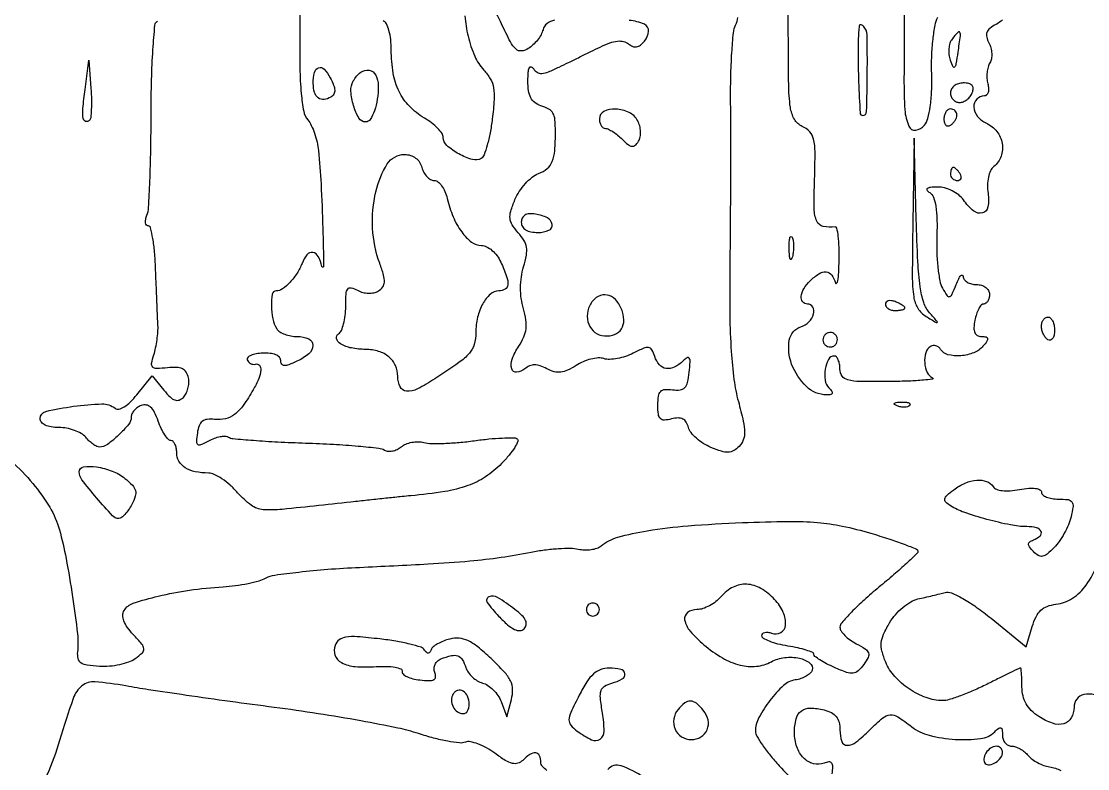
# Model space of a CAD drawing. Extents: x 0 to 5034, y 0 to 2560.
# Drawn here: x 210.1 to 374.1, y 2044.5 to 2159.5 of the extents above; entities that cross this region are included whole.
import ezdxf

# ---------------------------------------------------------------- set-up
doc = ezdxf.new("R2010")
doc.units = 0

msp = doc.modelspace()

# ---------------------------------------------------------------- linework, layer by layer
for points in [[(345.955937, 2167.790753, 0.00069), (345.849811, 2150.641586, 0.016849), (345.987457, 2145.877714, 0.087841), (346.603881, 2143.334715, 0.333654), (347.648344, 2142.745439, 0.189125), (348.98669, 2143.483963, 0.107932), (349.531276, 2144.535935, 0.030978), (349.899153, 2146.344, 0.026336), (350.101993, 2148.693231, 0.015245), (350.110451, 2151.528823, -0.016624), (350.125578, 2154.163529, -0.01794), (350.317692, 2156.724941, -0.017747), (350.638035, 2158.89997, -0.077574), (351.066143, 2160.123589, 0.04899)], [(361.015931, 2159.71942, -0.063772), (360.022468, 2159.012024, 0.043645), (359.067329, 2158.388115, 0.134808), (358.612939, 2157.773896, 0.153773), (358.567716, 2157.065734, 0.062585), (358.917512, 2156.154131, -0.059824), (359.218205, 2155.383204, -0.05213), (359.346212, 2154.525915, -0.054892), (359.292918, 2153.714889, -0.094854), (359.052792, 2153.08542, 0.073925), (358.778845, 2152.448148, 0.040173), (358.627516, 2151.607499, 0.03896), (358.609606, 2150.708643, 0.049495), (358.739199, 2149.889302, -0.04883), (358.854621, 2149.165779, -0.081937), (358.791549, 2148.554982, -0.120075), (358.567997, 2148.150985, -0.209585), (358.22362, 2148, 0.201403), (357.03126, 2147.499404, 0.214803), (356.595647, 2146.315755, 0.152686), (357.165494, 2144.861954, 0.117201), (358.519712, 2143.809065, -0.12018), (360.127898, 2142.543487, -0.124119), (360.94904, 2140.694154, -0.128856), (360.780951, 2138.730753, -0.134902), (359.670407, 2137.141425, 0.110257), (359.165531, 2136.488806, 0.056811), (358.833784, 2135.505271, 0.049584), (358.698501, 2134.310291, 0.039864), (358.783906, 2133.018981, -0.077196), (358.766396, 2130.924143, -0.294414), (357.930705, 2129.999843, -0.245122), (356.579959, 2130.298652, -0.062028), (355, 2132, 0.071523), (354.26115, 2132.766051, 0.04933), (353.239723, 2133.409411, 0.049106), (352.105424, 2133.84334, 0.068431), (351.029241, 2133.984687, 0.016819), (349.916521, 2133.9405, 0.133762), (349.435723, 2133.770818, 0.435988), (349.397523, 2133.506068, 0.081836), (349.808016, 2133.139814, -0.16569), (350.379184, 2132.429447, -0.047357), (350.739663, 2131.04181, -0.034521), (350.920545, 2129.04863, -0.014391), (350.900847, 2126.347182, 0.017606), (350.898754, 2123.921852, 0.01904), (351.069716, 2121.565283, 0.018919), (351.368371, 2119.566596, 0.081721), (351.777895, 2118.442055, 0.016341), (352.487413, 2117.271713, 0.324064), (352.857271, 2117.129812, 0.226808), (353.208317, 2117.429413, 0.009298), (353.871678, 2119, -0.017462), (354.262781, 2119.885378, -0.063772), (354.597642, 2120.398438, -0.337183), (354.805986, 2120.44388, -0.277959), (354.936614, 2120.25, 0.153435), (355.11354, 2119.772965, 0.091874), (355.56888, 2119.367188, 0.076112), (356.230498, 2119.093103, 0.060276), (357, 2119, -0.072314), (357.769411, 2118.888136, -0.08892), (358.416667, 2118.5625, -0.10214), (358.846791, 2118.075754, -0.130775), (359, 2117.5, -0.056963), (358.934424, 2116.926261, -0.07631), (358.740495, 2116.440625, -0.095371), (358.453586, 2116.115097, -0.166053), (358.116577, 2116, 0.21734), (357.743952, 2115.829997, 0.054081), (357.352275, 2115.265625, 0.045349), (357.002879, 2114.457315, 0.032131), (356.755249, 2113.5, 0.033927), (356.615071, 2112.347704, 0.109372), (356.74085, 2111.590702, 0.175406), (357.126132, 2111.160013, 0.124058), (357.761117, 2111, -0.042786), (358.48391, 2110.938036, -0.320832), (358.711921, 2110.707017, -0.195996), (358.618355, 2110.305883, -0.019123), (358, 2109.5, -0.128754), (356.606865, 2108.501272, -0.073058), (354.568884, 2108.045501, -0.077267), (352.616576, 2108.202148, -0.198271), (351.489919, 2109.016312, 0.090427), (351.179369, 2109.360589, 0.095498), (350.77286, 2109.565079, 0.099685), (350.334197, 2109.598899, 0.108373), (349.930902, 2109.457295, 0.184351), (349.205731, 2108.508537, 0.088847), (349.034002, 2106.964682, 0.089711), (349.408235, 2105.470379, 0.193081), (350.25, 2104.662281, -0.755278), (350.228632, 2104.462349, -0.020273), (348.85625, 2104.282867, -0.013579), (346.640489, 2104.144541, -0.006251), (343.75, 2104.078947, -0.0055), (339.094637, 2104.082736, -0.057856), (337.208882, 2104.324284, -0.181966), (336.337364, 2104.924332, -0.153138), (336, 2106, 0.042236), (335.935204, 2106.765695, 0.061847), (335.74051, 2107.4125, 0.081235), (335.454424, 2107.851041, 0.2107), (335.116631, 2108, 0.275052), (334.25429, 2107.486797, 0.084102), (333.743374, 2105.991912, 0.075914), (333.726123, 2104.263931, 0.162365), (334.315672, 2103.084328, -0.034469), (334.765253, 2102.568087, -0.24927), (334.815692, 2102.25353, -0.27906), (334.585104, 2102.060514, -0.040828), (333.95, 2102.015313, -0.193288), (330.839232, 2103.302841, -0.109486), (328.576363, 2106.768805, -0.131484), (328.212987, 2110.433736, -0.282371), (330, 2112.5, 0.122244), (331.229747, 2113.255001, 0.1253), (331.949981, 2114.491032, 0.204958), (331.818193, 2115.531283, 0.266145), (331, 2116, -0.229726), (330.278586, 2116.349922, -0.199327), (330.049162, 2117.165968, -0.108762), (330.462898, 2118.350245, -0.058221), (331.428571, 2119.571429, -0.053834), (332.765929, 2120.648115, -0.164685), (333.880664, 2120.925439, -0.216272), (334.738348, 2120.447269, -0.09544), (335.310674, 2119.25, 0.586827), (335.491517, 2119.203085, 0.151368), (335.667734, 2119.55625, 0.026466), (335.808928, 2120.841191, 0.008608), (335.883999, 2122.75, 0.013383), (335.87463, 2124.754733, 0.022876), (335.745612, 2126.423026, 0.019707), (335.539622, 2127.68078, 0.401052), (335.25, 2127.881579, -0.090813), (333.423733, 2127.926381, -0.244155), (332.447094, 2128.723603, -0.099808), (332.046202, 2130.620242, -0.010442), (332.098888, 2135.186326, 0.007473), (332.172663, 2139.407207, 0.057889), (331.950337, 2141.364268, 0.130098), (331.346623, 2142.502941, 0.101558), (330.204593, 2143.321912, -0.159241), (329.000283, 2144.411722, -0.096488), (328.376964, 2146.249122, -0.030893), (328.117729, 2149.798405, -0.002502), (328.060336, 2159.147141, -0.003823), (328.115724, 2167.655216, -0.023379)], [(252.901267, 2165.232188, -0.005051), (252.919545, 2158.206482, 0.005891), (252.944762, 2152.31833, 0.018295), (253.153709, 2148.353522, 0.024386), (253.528979, 2145.651472, 0.127105), (254.163672, 2144.301961, -0.061682), (254.698651, 2143.465962, -0.027468), (255.198071, 2142.254892, -0.026679), (255.592239, 2140.89878, -0.03256), (255.808486, 2139.595478, -0.012126), (256.194776, 2134.459957, -0.005311), (256.469156, 2127.63891, -0.004843), (256.585785, 2121.777344, -0.905542), (256.336535, 2121.75, 0.067437), (255.778482, 2123.31268, 0.237116), (254.939301, 2123.921328, 0.269063), (254.037895, 2123.578109, 0.080003), (253.274569, 2122.25, -0.051965), (252.511586, 2120.732268, -0.045963), (251.424083, 2119.335406, -0.048644), (250.257914, 2118.312163, -0.157021), (249.288407, 2118, 0.363983), (248.697181, 2117.503879, 0.047462), (248.556083, 2115.735762, 0.046547), (248.7756, 2113.715788, 0.088303), (249.376701, 2112.199502, 0.115311), (249.83494, 2111.739228, 0.049427), (250.617306, 2111.352354, 0.045357), (251.570284, 2111.088807, 0.044819), (252.559017, 2111, -0.105146), (254.294894, 2110.630878, -0.300376), (254.927881, 2109.639293, -0.214878), (254.319814, 2108.343563, -0.07041), (252.5, 2107.181954, -0.016982), (251.224292, 2106.652242, -0.102499), (250.519686, 2106.541913, -0.252604), (250.146282, 2106.767686, -0.13382), (250, 2107.30446, 0.197885), (249.797138, 2107.796964, 0.099324), (249.228905, 2108.178543, 0.069795), (248.350196, 2108.406653, 0.039614), (247.25, 2108.44566, 0.032225), (246.220723, 2108.333882, 0.05853), (245.410625, 2108.092552, 0.09182), (244.928381, 2107.769954, 0.299581), (244.85, 2107.412639, 0.092005), (245.051897, 2107.083113, 0.087764), (245.361563, 2106.841525, 0.089458), (245.729802, 2106.723972, 0.100716), (246.1, 2106.75, -0.28696), (246.719572, 2106.566491, -0.205775), (246.95153, 2105.861954, -0.078812), (246.617678, 2104.527374, -0.028685), (245.75, 2102.7751, -0.025422), (244.237691, 2100.405089, -0.075085), (242.898435, 2099.020306, -0.10519), (241.492371, 2098.353867, -0.085401), (239.823928, 2098.249264, 0.053912), (238.6863, 2098.249327, 0.14017), (237.934607, 2097.943682, 0.139134), (237.45479, 2097.285028, 0.052802), (237.17348, 2096.172133, 0.019329), (237.034644, 2094.834572, 0.265395), (237.240813, 2094.412153, 0.259314), (237.713791, 2094.36925, 0.018604), (238.940912, 2094.968377, -0.035366), (239.810941, 2095.357633, -0.040627), (240.68812, 2095.599252, -0.044784), (241.450094, 2095.674218, -0.141466), (241.939327, 2095.537498, 0.116205), (242.638413, 2095.304118, 0.003317), (245.798125, 2095.03745, 0.006564), (249.543229, 2094.795799, 0.00445), (253.81465, 2094.614553, -0.005676), (258.103688, 2094.422023, -0.008102), (261.90456, 2094.146302, -0.004902), (265.079289, 2093.83282, -0.111799), (265.939795, 2093.537209, 0.116855), (266.48664, 2093.355432, 0.069207), (267.176632, 2093.389912, 0.063201), (267.898112, 2093.624493, 0.063117), (268.538479, 2094.031934, -0.076437), (269.242456, 2094.45406, -0.048974), (270.157665, 2094.726872, -0.048106), (271.131629, 2094.820359, -0.06392), (272.013212, 2094.706796, 0.059515), (273.149385, 2094.550289, 0.013027), (275.126183, 2094.566214, 0.013389), (277.425841, 2094.706401, 0.012495), (279.768538, 2094.971425, -0.009709), (282.024929, 2095.239425, -0.013348), (284.062224, 2095.386586, -0.010015), (285.748239, 2095.429395, -0.135779), (286.336906, 2095.269926, -0.37544), (286.466466, 2094.876368, -0.039456), (285.982211, 2093.944285, -0.033648), (285.128784, 2092.762154, -0.019304), (283.954203, 2091.45275, -0.053976), (281.514244, 2089.425921, -0.06118), (278.793797, 2088.067505, -0.045844), (275.224577, 2087.158854, -0.016334), (270, 2086.502379, 0.002447), (268.654034, 2086.371102, 0.000622), (266.471875, 2086.144734, 0.000634), (263.980469, 2085.879955, 0.000642), (261.5, 2085.609932, -0.001586), (250.236551, 2084.405287, -0.044593), (247.295306, 2084.363378, -0.142751), (245.460463, 2085.050805, -0.050273), (243.369046, 2086.970113, 0.029388), (242.206705, 2088.129706, 0.031998), (240.947505, 2089.109971, 0.033807), (239.771868, 2089.798668, 0.1161), (238.91649, 2090, -0.049203), (236.854801, 2090.203377, -0.09199), (235.302967, 2090.823414, -0.121024), (234.347088, 2091.816446, -0.132126), (234, 2093.106989, 0.045696), (233.933641, 2093.831568, 0.065615), (233.734986, 2094.443928, 0.085642), (233.442507, 2094.857445, 0.198633), (233.097825, 2095, -0.213853), (232.683604, 2095.185655, -0.037884), (232.15449, 2095.87829, -0.035131), (231.618418, 2096.844852, -0.025185), (231.153357, 2097.989925, 0.031308), (230.589144, 2099.331799, 0.091704), (229.989622, 2100.131137, 0.145397), (229.319622, 2100.459434, 0.134107), (228.555532, 2100.382936, 0.060711), (227.960734, 2100.067448, 0.060122), (227.456937, 2099.617452, 0.06568), (227.115037, 2099.107337, 0.115333), (227, 2098.615252, -0.172013), (226.592556, 2097.465956, -0.033214), (225.068814, 2095.823059, -0.033743), (223.332305, 2094.392349, -0.156685), (222.111014, 2094, -0.118892), (221.693697, 2094.100654, -0.036124), (221.133627, 2094.440625, -0.033908), (220.540263, 2094.925944, -0.031189), (220, 2095.5, 0.089397), (219.316571, 2096.075355, 0.043142), (218.275515, 2096.559375, 0.040938), (217.070579, 2096.889143, 0.046361), (215.877555, 2097, -0.037661), (214.68355, 2097.090062, -0.073773), (213.774041, 2097.369265, -0.107002), (213.205596, 2097.808912, -0.176624), (213, 2098.372771, -0.348526), (213.876886, 2099.477955, -0.023225), (218.133705, 2100.265379, -0.026318), (222.506964, 2100.632926, -0.179427), (224.525202, 2099.955465, 0.233043), (225.101671, 2099.825942, 0.080593), (225.910398, 2100.165714, 0.055722), (226.864885, 2100.921767, 0.029303), (227.876434, 2102.049889), (230.202463, 2104.971537), (232.030249, 2102.735768, 0.027681), (232.97895, 2101.698188, 0.106621), (233.713823, 2101.235074, 0.174939), (234.366632, 2101.232779, 0.108789), (235.022798, 2101.64378, 0.082812), (235.440799, 2102.217995, 0.052029), (235.733985, 2102.99684, 0.050609), (235.867073, 2103.84895, 0.063932), (235.808238, 2104.64378, 0.089279), (235.466665, 2105.499807, 0.142374), (234.883772, 2106.02166, 0.104461), (233.968621, 2106.244825, 0.034763), (232.58252, 2106.191468, -0.018446), (230.927532, 2106.073625, -0.201526), (230.316962, 2106.305909, -0.256588), (230.139269, 2106.866022, -0.029502), (230.48354, 2108.191468, 0.026813), (230.761641, 2109.238983, 0.017036), (230.977481, 2110.482806, 0.017109), (231.106201, 2111.721614, 0.030159), (231.115478, 2112.75, -0.001979), (231.055652, 2114.013346, -0.000404), (230.960484, 2116.248438, -0.000426), (230.854183, 2118.846475, -0.0004), (230.75, 2121.5, 0.012358), (230.592407, 2123.991914, 0.020206), (230.321697, 2126.090625, 0.015195), (229.992406, 2127.722811, 0.348494), (229.643011, 2128, -0.234172), (229.36976, 2128.1354, -0.13028), (229.224613, 2128.486923, -0.081062), (229.240296, 2129.022307, -0.043866), (229.422107, 2129.657611, 0.077676), (229.675041, 2130.836393, 0.003701), (229.873212, 2134.883601, 0.005994), (230.015845, 2139.711236, 0.004272), (230.064557, 2145.12051, -0.006281), (230.135199, 2150.54437, -0.010433), (230.347541, 2155.112392, -0.00513), (230.640504, 2158.881365, -0.236621), (231.035461, 2159.521916, 0.161115)], [(292.078723, 2159.641359, 0.116858), (290.946495, 2159.117621, 0.163714), (290.34018, 2158.192847, -0.064005), (290.03014, 2157.424679, -0.037458), (289.48034, 2156.596982, -0.036852), (288.794783, 2155.838412, -0.051043), (288.07111, 2155.276482, -0.114645), (287.019073, 2154.916188, -0.215293), (286.183398, 2155.195399, -0.086208), (285.331329, 2156.311049, -0.010555), (283.964386, 2159.076037, 0.027197), (282.308491, 2162.162591, 0.111237)], [(278.324809, 2160.31439, 0.042249), (278.809292, 2157.188584, 0.042293), (279.837641, 2154.113828, 0.085894), (281.227591, 2151.986084, -0.056609), (282.233616, 2150.626181, -0.088237), (282.729075, 2149.259576, -0.059748), (282.824221, 2147.446738, -0.014346), (282.536218, 2144.443579, -0.015979), (282.202393, 2142.324556, -0.021539), (281.757456, 2140.435164, -0.019284), (281.271533, 2138.933277, -0.167991), (280.83466, 2138.397814, -0.213086), (279.486056, 2138.216448, -0.054395), (277.402376, 2139.084895, -0.054408), (275.557302, 2140.380738, -0.215705), (275, 2141.612444, 0.154636), (274.808279, 2142.217532, 0.039502), (274.143781, 2143.018329, 0.036428), (273.200918, 2143.855956, 0.030003), (272.085212, 2144.608735, -0.06652), (269.783803, 2146.418618, -0.080019), (268.204452, 2148.669459, -0.071571), (267.297701, 2151.507492, -0.041612), (267, 2155.078438, 0.027952), (266.910836, 2156.672134, 0.04024), (266.641069, 2158.058261, 0.046645), (266.242848, 2159.097663, 0.187357), (265.75, 2159.548834, -0.285032)], [(320.242127, 2160.085289, -0.107218), (319.903797, 2158.856236, 0.097113), (319.569549, 2157.730498, 0.007931), (319.325492, 2154.653183, 0.010413), (319.167858, 2150.94265, 0.007824), (319.143396, 2146.856236, -0.002229), (319.169515, 2141.835528, -0.000958), (319.161657, 2135.135894, -0.000948), (319.126083, 2128.000696, -0.001253), (319.065061, 2121.5, 0.005984), (319.065606, 2114.270002, 0.012976), (319.276606, 2108.718988, 0.016725), (319.700707, 2104.378063, 0.033486), (320.377678, 2101, -0.009902), (321.137912, 2097.958391, -0.051892), (321.346524, 2096.248917, -0.098261), (321.137122, 2095.085961, -0.100469), (320.500078, 2094.101451, -0.068799), (319.66048, 2093.451399, -0.121271), (318.822303, 2093.210295, -0.085637), (317.768965, 2093.350289, -0.022432), (316.160956, 2093.93333, -0.042828), (314.988578, 2094.541156, -0.041214), (313.920654, 2095.346759, -0.044151), (313.102132, 2096.218568, -0.102826), (312.705762, 2097.017167, 0.072869), (312.35955, 2097.833167, 0.140721), (311.842093, 2098.30989, 0.126937), (311.110138, 2098.467677, 0.053946), (310.110542, 2098.318656, -0.048894), (308.999678, 2098.141586, -0.215699), (308.395422, 2098.372159, -0.168664), (308.080138, 2099.029543, -0.028261), (308, 2100.446227, -0.032843), (308.091892, 2101.843687, -0.158512), (308.430738, 2102.552864, -0.189207), (309.082304, 2102.856956, -0.05025), (310.25, 2102.812858, 0.0597), (311.421402, 2102.790712, 0.178349), (312.130666, 2103.136254, 0.135431), (312.562931, 2103.936532, 0.029375), (312.826947, 2105.5, 0.011052), (312.964334, 2107.085213, 0.141353), (312.837536, 2107.661713, 0.431051), (312.512532, 2107.747992, 0.055118), (311.876947, 2107.25, -0.075732), (310.531581, 2106.282285, -0.157522), (309.269596, 2106.078746, -0.178452), (308.23344, 2106.652566, -0.101478), (307.525688, 2107.919063, 0.046754), (307.085297, 2108.958451, 0.234985), (306.584559, 2109.312158, 0.143835), (305.8285, 2109.211532, 0.015218), (304.208301, 2108.431961, -0.03883), (303.03918, 2107.93591, -0.035071), (301.767118, 2107.606303, -0.036855), (300.5824, 2107.47576, -0.085942), (299.701037, 2107.595826, 0.093963), (298.835505, 2107.699736, 0.043058), (297.707534, 2107.524691, 0.040611), (296.515535, 2107.128091, 0.044446), (295.440846, 2106.553198, -0.033503), (294.123954, 2105.811287, -0.083398), (293.064754, 2105.507094, -0.09616), (292.058523, 2105.586221, -0.055354), (290.925887, 2106.039664, 0.039171), (289.887524, 2106.494796, 0.085289), (289.032128, 2106.636905, 0.100646), (288.270619, 2106.477655, 0.07161), (287.525105, 2106.020836, -0.146062), (286.283501, 2105.492008, -0.371312), (285.534389, 2106.002839, -0.154801), (285.605, 2107.539414, -0.0568), (286.594073, 2109.50323, 0.040472), (287.369345, 2110.925263, 0.073139), (287.72524, 2112.200184, 0.069566), (287.707877, 2113.566784, 0.033439), (287.327199, 2115.281475, -0.037827), (286.992588, 2116.853675, -0.034654), (286.885395, 2118.505481, -0.034583), (287.007396, 2120.159785, -0.037274), (287.356107, 2121.739443, 0.028569), (287.775698, 2123.494593, 0.083661), (287.788844, 2124.734185, 0.097362), (287.39917, 2125.800238, 0.047789), (286.53265, 2126.963922, -0.040281), (285.608629, 2128.166766, -0.119329), (285.266806, 2129.142412, -0.099896), (285.379414, 2130.268428, -0.023478), (286.024275, 2132.058604, -0.047429), (286.690024, 2133.314349, -0.038728), (287.622466, 2134.516559, -0.04019), (288.664861, 2135.494199, -0.077579), (289.656166, 2136.059374, 0.082473), (290.975248, 2136.828519, 0.124506), (291.755526, 2137.897356, 0.077902), (292.145043, 2139.58089, 0.017972), (292.25, 2142.5, 0.021021), (292.171566, 2144.364802, 0.107491), (291.868702, 2145.350053, 0.141927), (291.227757, 2145.979612, 0.046818), (290, 2146.5, -0.086383), (289.075198, 2146.981075, -0.110279), (288.458553, 2147.714496, -0.085831), (288.11644, 2148.78914, -0.035459), (288.015313, 2150.317388, -0.016278), (288.064907, 2151.644102, -0.087249), (288.239024, 2152.343556, -0.384382), (288.514666, 2152.466262, -0.17433), (288.853116, 2152.203422, 0.116018), (289.428078, 2151.640865, 0.152708), (290.136691, 2151.467143, 0.081312), (291.156306, 2151.700427, 0.016923), (292.837804, 2152.453422, -0.000072), (294.274448, 2153.155807, -0.000042), (295.987708, 2153.992945, -0.000042), (297.697001, 2154.827787, -0.000073), (299.120351, 2155.522562, -0.025426), (300.619178, 2156.161771, -0.060342), (301.797276, 2156.439778, -0.085235), (302.733603, 2156.384605, -0.116474), (303.487673, 2156.010231, 0.076582), (304.128605, 2155.626161, 0.141196), (304.728033, 2155.562107, 0.12417), (305.322854, 2155.828564, 0.052508), (305.953411, 2156.443864, 0.155207), (306.56911, 2157.964291, 0.315682), (305.943409, 2159.020654, 0.089408), (303.56994, 2159.616955, 0.012199)], [(208.542422, 2091.818005, -0.037536), (211.876194, 2088.386184, -0.039447), (214.468122, 2084.732571, -0.065986), (215.955032, 2081.277334, -0.022105), (216.990621, 2076.86232, -0.009806), (217.982986, 2070.960285, -0.007897), (218.736476, 2065.249148, -0.058118), (218.73449, 2062.501993, 0.088065), (218.794766, 2061.478919, 0.192407), (219.240098, 2060.848072, 0.110071), (220.211684, 2060.486046, 0.020326), (222.124955, 2060.300315, 0.035616), (223.650409, 2060.323313, 0.030729), (225.235873, 2060.559229, 0.031934), (226.650474, 2060.955302, 0.073767), (227.624955, 2061.46773, 0.030135), (228.713517, 2062.369149, 0.230763), (228.943995, 2062.971712, 0.155464), (228.652018, 2063.668675, 0.012252), (227.296028, 2065.184866, -0.034087), (226.404166, 2066.274241, -0.065265), (225.87567, 2067.270966, -0.088335), (225.715811, 2068.144583, -0.1405), (225.920322, 2068.871078, -0.176376), (227.320283, 2069.975791, -0.021127), (231.173371, 2071.06981, -0.023614), (235.944758, 2071.973523, -0.019183), (241.123604, 2072.501537, 0.017868), (243.039509, 2072.691789, 0.016912), (244.972716, 2073.020713, 0.017146), (246.66226, 2073.428161, 0.055173), (247.734241, 2073.85777, -0.087441), (249.091786, 2074.303069, -0.007299), (252.776958, 2074.777079, -0.009552), (257.220545, 2075.197011, -0.00723), (262.110637, 2075.494009, 0.002068), (272.681843, 2076.026584, 0.008431), (279.099007, 2076.485129, 0.013209), (283.886643, 2077.036269, 0.014416), (288.5, 2077.827514, -0.016825), (290.580269, 2078.173995, -0.016422), (292.696002, 2078.383182, -0.01656), (294.563367, 2078.444065, -0.057318), (295.762986, 2078.305452, 0.048706), (296.7203, 2078.178139, 0.043178), (297.724593, 2078.229828, 0.045608), (298.625973, 2078.439813, 0.091899), (299.262986, 2078.790559, -0.103919), (301.825802, 2080.123164, -0.027264), (306.370825, 2081.129464, -0.021584), (312.636643, 2081.886373, -0.009424), (320.998967, 2082.373683, -0.006602), (328.0742, 2082.558789, -0.023968), (332.569656, 2082.401498, -0.03165), (336.355827, 2081.844061, -0.019171), (340.748967, 2080.732622, -0.007276), (343.528643, 2079.870684, -0.011679), (345.870009, 2079.046162, -0.005543), (347.793478, 2078.293395, -0.30569), (348, 2077.987164, -0.204846), (347.837695, 2077.607623, -0.003893), (346.239605, 2076.10443, -0.008784), (344.304036, 2074.374154, -0.005686), (342.007165, 2072.437498, 0.011219), (339.710759, 2070.457347, 0.016046), (337.772621, 2068.592584, 0.011901), (336.27448, 2066.980567, 0.181741), (336.007165, 2066.281937, 0.151098), (336.176418, 2065.723021, 0.046536), (336.741282, 2065.034386, 0.041786), (337.553855, 2064.339776, 0.0353), (338.516349, 2063.745426, -0.022647), (339.908569, 2062.933602, -0.163992), (340.384694, 2062.335714, -0.208324), (340.341307, 2061.651817, -0.039331), (339.669051, 2060.562078, -0.047133), (338.789247, 2059.570155, -0.163297), (338.018871, 2059.219365, -0.113243), (337.021825, 2059.34158, -0.017308), (335.152702, 2060.092701, -0.01557), (333.944791, 2060.672998, -0.022914), (332.926106, 2061.262787, -0.019671), (332.156783, 2061.800448, -0.234536), (332, 2062.116303, 0.306274), (331.81266, 2062.393452, 0.01877), (330.825, 2062.747775, 0.022728), (329.533147, 2063.093461, 0.014364), (328, 2063.384009, -0.021929), (326.467382, 2063.69854, -0.03338), (325.175, 2064.116804, -0.035523), (324.237018, 2064.570772, -0.268439), (324, 2064.980433, -0.185924), (324.121838, 2065.296763, -0.146856), (324.438149, 2065.488038, -0.099521), (324.920412, 2065.514035, -0.055525), (325.491571, 2065.364861, 0.221251), (326.901373, 2065.462403, 0.249397), (327.636149, 2066.590271, 0.131492), (327.290266, 2068.57084, 0.080123), (325.9522, 2070.550881, 0.071537), (323.832723, 2072.243114, 0.119657), (321.660093, 2072.898, 0.132339), (319.583599, 2072.458519, 0.098058), (317.732028, 2071, -0.050905), (316.928386, 2070.234682, -0.041575), (315.932233, 2069.5875, -0.043174), (314.903846, 2069.144494, -0.080287), (314.009787, 2069, 0.159382), (312.556755, 2068.524754, 0.291162), (312.120345, 2067.405993, 0.130414), (312.968893, 2065.667572, 0.039479), (315.077072, 2063.588602, 0.041987), (317.932909, 2061.568784, 0.07143), (320.634165, 2060.46145, 0.086545), (323.149298, 2060.275589, 0.098441), (325.457887, 2060.977462, -0.094656), (327.509513, 2061.618062, -0.080236), (329.781496, 2061.512951, -0.112487), (331.383559, 2060.777452, -0.318744), (331.726719, 2059.665141, -0.130482), (331.420291, 2059.194747, -0.053933), (330.79984, 2058.746008, -0.048423), (329.992633, 2058.383958, -0.044828), (329.109742, 2058.172333, 0.151252), (327.342391, 2057.327551, 0.041991), (325.244898, 2055.033857, 0.042592), (323.533467, 2052.373646, 0.12148), (323.003738, 2050.252881, 0.136282), (323.196661, 2049.550058, 0.016314), (324.07629, 2048.181994, 0.018469), (325.258813, 2046.596986, 0.014201), (326.660228, 2044.954327, 0.045109), (329.556562, 2042.27806, 0.127846)], [(375.130004, 2055.876289, 0.126146), (373.516117, 2055.929741, 0.177547), (372.425721, 2055.231922, 0.163965), (372, 2053.968615, -0.127754), (371.572179, 2052.321552, -0.20391), (370.440682, 2051.442977, -0.147705), (368.69864, 2051.504607, -0.06293), (366.580788, 2052.539022, -0.04896), (365.421011, 2053.472831, -0.070506), (364.620173, 2054.516941, -0.072669), (364.156736, 2055.71736, -0.055896), (364, 2057.11501, 0.008128), (363.982022, 2058.220898, 0.013514), (363.926562, 2059.151305, 0.007125), (363.849997, 2059.908199, 0.3857), (363.75, 2059.995815, 0.108073), (363.566387, 2059.952426, 0.000772), (362.128341, 2059.259713, 0.002909), (360.484254, 2058.452785, 0.001853), (358.580522, 2057.495815, -0.013974), (356.559209, 2056.540387, -0.015457), (354.553837, 2055.733146, -0.014961), (352.808129, 2055.151026, -0.073115), (351.780862, 2055, -0.08896), (349.264453, 2055.451289, -0.059634), (346.656997, 2056.789042, -0.059486), (344.431491, 2058.709651, -0.087037), (343.046237, 2060.888375, -0.033518), (342.465572, 2062.60777, -0.089427), (342.362136, 2063.893147, -0.082947), (342.712165, 2065.190143, -0.026119), (343.645307, 2066.976699, -0.045859), (344.53253, 2068.205854, -0.038568), (345.678287, 2069.332136, -0.040226), (346.895813, 2070.20009, -0.080807), (347.989924, 2070.63411, 0.002609), (349.072634, 2070.878048, 0.002012), (350.251014, 2071.155011, 0.002034), (351.349916, 2071.422697, 0.004866), (352.162463, 2071.63255, -0.168071), (353.139885, 2071.563472, -0.026758), (354.887632, 2070.703881, -0.026077), (356.976982, 2069.385991, -0.017164), (359.241589, 2067.667276), (364.658252, 2063.255343), (365.579126, 2066.377672, -0.039983), (366.166249, 2067.906241, -0.092436), (366.889036, 2068.89549, -0.102843), (367.86628, 2069.495298, -0.057768), (369.227998, 2069.814299, 0.11713), (371.769411, 2070.735955, 0.092387), (373.885997, 2072.769339, 0.067604), (375.610461, 2076.032243, 0.031046)], [(290.945151, 2044.2404, -0.06301), (290.229986, 2044.899128, -0.176963), (290, 2045.528592, 0.105377), (289.787564, 2046.525381, 0.269113), (289.210302, 2046.941928, 0.173401), (288.322221, 2046.720748, 0.049521), (287.206866, 2045.806866, -0.123493), (286.45994, 2045.359485, -0.136302), (285.619321, 2045.340164, -0.077651), (284.531475, 2045.80388, -0.019678), (282.938258, 2046.887527, 0.032051), (281.652742, 2047.716151, 0.037288), (280.333655, 2048.327411, 0.040521), (279.163777, 2048.661788, 0.141893), (278.390276, 2048.596269, -0.119941), (277.496125, 2048.481491, -0.017555), (275.673332, 2048.749865, -0.018995), (273.502624, 2049.233627, -0.015273), (271.208884, 2049.912631, 0.028509), (267.990301, 2050.773487, 0.006155), (262.33011, 2051.873991, 0.006404), (255.735657, 2052.985039, 0.00608), (249, 2053.947611, -0.001713), (242.219534, 2054.856225, -0.001748), (235.490637, 2055.80538, -0.001695), (229.650333, 2056.670242, -0.007273), (226.18089, 2057.247782, 0.022645), (221.42879, 2057.889447, 0.196629), (219.431334, 2057.272937, 0.13873), (218.078644, 2055.326865, 0.009521), (215.9946, 2048.880394, -0.027119), (214.051073, 2043.520542, -0.06195)], [(334.818903, 2043.745056, 0.030299), (334.906482, 2044.830314, 0.170795), (334.727269, 2045.374052, 0.257683), (334.30273, 2045.558417, 0.068033), (333.556168, 2045.38318, -0.157996), (331.914367, 2045.296072, -0.135428), (330.414779, 2046.173926, -0.110655), (329.364742, 2047.88063, -0.082974), (329, 2050.063428, -0.05939), (329.251491, 2052.173229, -0.170868), (330.042593, 2053.391975, -0.16924), (331.428629, 2053.853255, -0.058034), (333.556835, 2053.575091, -0.05636), (334.693185, 2053.149304, -0.108249), (335.442017, 2052.535329, -0.10933), (335.861085, 2051.669072, -0.058262), (336, 2050.480948, 0.079279), (336.281325, 2048.717829, 0.325432), (337.108288, 2048.121068, 0.169286), (338.471342, 2048.602528, 0.027623), (340.590909, 2050.5, -0.019638), (342.580566, 2052.339212, -0.158559), (343.715055, 2052.808677, -0.165135), (344.885476, 2052.510494, -0.02176), (347, 2051, 0.104821), (349.736478, 2049.661486, 0.045938), (353.745201, 2049.038274, 0.045219), (357.630309, 2049.146921, 0.168329), (359.8, 2050.2, -0.02847), (360.415653, 2050.749269, -0.273085), (360.75, 2050.795833, -0.272121), (360.953202, 2050.525534, -0.028321), (361, 2049.7, 0.07957), (361.103999, 2049.050633, 0.0911), (361.404657, 2048.499375, 0.100765), (361.852169, 2048.130825, 0.122631), (362.377555, 2048, -0.08393), (362.991819, 2047.896158, -0.043865), (363.701504, 2047.57701, -0.042005), (364.391134, 2047.111016, -0.050009), (364.950176, 2046.560034, 0.061483), (365.56016, 2045.985752, 0.036045), (366.410787, 2045.451986, 0.035531), (367.353045, 2045.034245, 0.049948), (368.244293, 2044.810034, -0.083018), (369.991146, 2044.246038, -0.229748)], [(305.84563, 2043.176969, 0.065995), (302.342465, 2044.956527, 0.314062), (300.293487, 2044.38858, 0.322281)]]:
    msp.add_lwpolyline(points, format="xyb")
for points in [[(338.944444, 2158.666667, 0.020294), (338.782971, 2154.874776, 0.010651), (338.874205, 2150.154661, 0.003208), (339.098988, 2145.380126, 0.39864), (339.5, 2145, 0.406096), (340.101295, 2145.584811, 0.004924), (340.208105, 2151.536152, 0.006535), (340.179013, 2157.385426, 0.194227), (339.611111, 2158.722222, 0.060589), (339.372735, 2158.908902, 0.157913), (339.163194, 2158.957986, 0.229655), (339.015079, 2158.870281, 0.126049)], [(353.246029, 2156.75, 0.09471), (352.916574, 2156.125324, 0.053254), (352.753997, 2155.280262, 0.050496), (352.769893, 2154.358962, 0.057711), (352.97368, 2153.501955, 0.024877), (353.387958, 2152.51796, 0.522845), (353.653937, 2152.475296, 0.149888), (353.886443, 2152.934412, 0.00637), (354.176902, 2154.751955, 0.003607), (354.523141, 2157.235604, 0.142781), (354.440029, 2157.776926, 0.53554), (354.159144, 2157.819797, 0.016182)], [(220.562584, 2144.22925, -0.279311), (219.991487, 2144.089094, -0.289938), (219.617943, 2144.530502, -0.056909), (219.580642, 2146.070367, -0.009623), (219.900421, 2149), (220.479445, 2153.5), (220.802306, 2149.145917, -0.012832), (220.884999, 2147.437092, -0.017855), (220.865068, 2145.905587, -0.014421), (220.768227, 2144.659461, -0.1714)], [(257.713129, 2147.822704, -0.111524), (256.659852, 2147.46023, -0.192572), (255.779918, 2147.704871, -0.158626), (255.195878, 2148.550361, -0.072596), (255, 2149.89235, -0.053334), (255.185868, 2151.629885, -0.262669), (255.816717, 2152.339269, -0.298947), (256.672028, 2152.120157, -0.061988), (257.613414, 2150.788085, -0.027488), (258.133041, 2149.674037, -0.087185), (258.301889, 2148.872197, -0.139359), (258.154692, 2148.279231, -0.124885)], [(265, 2149.581787, -0.036073), (264.851418, 2147.525003, -0.047862), (264.405921, 2145.703605, -0.057489), (263.773664, 2144.396017, -0.256823), (263.053526, 2144, -0.266657), (262.029406, 2144.587988, -0.059185), (261.191836, 2146.514067, -0.057433), (260.795075, 2148.729391, -0.144158), (261.155863, 2150.314029, -0.101899), (262.307345, 2151.644778, -0.213828), (263.610925, 2151.954247, -0.234245), (264.622041, 2151.188109, -0.116063)], [(353, 2148.5, 0.091732), (353.105949, 2147.92737, 0.095925), (353.409197, 2147.440625, 0.099462), (353.86153, 2147.114899, 0.106859), (354.393011, 2147, 0.096313), (354.968559, 2147.111903, 0.06686), (355.545909, 2147.440625, 0.064359), (356.037471, 2147.926569, 0.074185), (356.361626, 2148.5, 0.086117), (356.492319, 2149.163102, 0.195231), (356.31408, 2149.632608, 0.155809), (355.816231, 2149.9132, 0.051069), (354.968615, 2150, 0.074555), (354.216216, 2149.887182, 0.088591), (353.578103, 2149.559511, 0.100732), (353.151638, 2149.072192, 0.130258)], [(299, 2144.5, 0.06001), (299.069096, 2143.926372, 0.078801), (299.272768, 2143.440625, 0.097), (299.574402, 2143.115347, 0.158739), (299.928571, 2143, -0.11379), (300.394833, 2142.892496, -0.029314), (301.07264, 2142.511735, -0.02829), (301.81479, 2141.974026, -0.025464), (302.519322, 2141.337821, 0.024298), (303.433959, 2140.508008, 0.142795), (304.023544, 2140.255565, 0.221205), (304.5128, 2140.414729, 0.066925), (305.020975, 2141.033939, 0.092421), (305.274908, 2141.690082, 0.056245), (305.335374, 2142.521865, 0.053356), (305.205889, 2143.399909, 0.059663), (304.895041, 2144.196118, 0.159133), (303.583225, 2145.452407, 0.099491), (301.503912, 2145.98297, 0.125546), (299.705318, 2145.621595, 0.288294)], [(352, 2144.440983, 0.066118), (352.073267, 2143.889346, 0.138808), (352.29375, 2143.521475, 0.191142), (352.620352, 2143.392057, 0.139169), (353, 2143.5, 0.06081), (353.382515, 2143.806203, 0.051032), (353.70625, 2144.2129, 0.053229), (353.926698, 2144.653442, 0.089642), (354, 2145.059017, 0.105429), (353.923444, 2145.418051, 0.099231), (353.70625, 2145.723586, 0.096318), (353.381732, 2145.928382, 0.092995), (353, 2146, 0.153634), (352.618621, 2145.879982, 0.097988), (352.29375, 2145.542039, 0.080552), (352.074545, 2145.037096, 0.062283)], [(347.216222, 2128.490547, 0.002982), (347.128373, 2120.246641, 0.036286), (347.34248, 2117.095752, 0.105418), (347.97711, 2115.359583, 0.115361), (349.25, 2114.098893, 0.001458), (350.802661, 2113.151301, 0.350587), (350.956219, 2113.171275, 0.389848), (350.959659, 2113.316978, 0.001552), (349.782441, 2114.65124, -0.105808), (348.894862, 2116.218749, -0.041024), (348.341748, 2118.664754, -0.023516), (347.983858, 2122.486917, -0.00524), (347.748663, 2129.042894), (347.432444, 2141.5)], [(271.710251, 2137, 0.060071), (272.01195, 2136.235281, 0.065254), (272.480396, 2135.5875, 0.073732), (273.036926, 2135.149139, 0.130732), (273.597579, 2135, -0.170097), (274.16663, 2134.800645, -0.066977), (274.748546, 2134.192187, -0.056028), (275.255024, 2133.302275, -0.044404), (275.599915, 2132.25, 0.041956), (276.515859, 2129.408579, 0.058111), (277.825758, 2127.07661, 0.071641), (279.338638, 2125.519282, 0.165701), (280.862538, 2125, -0.117564), (281.642952, 2124.813931, -0.059978), (282.486294, 2124.251803, -0.054629), (283.260649, 2123.427087, -0.054363), (283.839485, 2122.452947, -0.019437), (284.745407, 2120.240605, -0.104887), (284.926706, 2118.96129, -0.244264), (284.505907, 2118.270891, -0.136915), (283.535184, 2118, 0.185318), (282.235041, 2117.500984, 0.083401), (281.079693, 2116.046933, 0.068469), (280.273644, 2113.958112, 0.057954), (280, 2111.605168, -0.069058), (279.747887, 2109.788505, -0.112712), (279.005093, 2108.429705, -0.05842), (277.39322, 2106.989125, -0.008135), (273.681243, 2104.469392, -0.027798), (271.025426, 2102.932818, -0.135166), (269.336763, 2102.590106, -0.270452), (268.364573, 2103.250574, -0.111912), (268, 2104.859017, 0.105827), (267.642819, 2106.527687, 0.113129), (266.637667, 2107.858059, 0.10178), (265.055181, 2108.71355, 0.071806), (263.05, 2109.015313, -0.047169), (260.867422, 2109.234902, -0.083303), (259.177676, 2109.872397, -0.204779), (258.580519, 2110.67471, -0.323939), (258.893237, 2111.434017, 0.152106), (259.320471, 2111.925753, 0.038372), (259.674888, 2112.938228, 0.035586), (259.918621, 2114.213314, 0.029441), (260, 2115.594201, -0.013006), (260.051362, 2117.568493, -0.143725), (260.310302, 2118.306333, -0.310984), (260.823518, 2118.490642, -0.058359), (261.803882, 2118.104959, 0.058389), (262.623454, 2117.782588, 0.057621), (263.499056, 2117.656524, 0.060898), (264.331742, 2117.734833, 0.084742), (265.024521, 2118.015155, 0.098263), (265.682453, 2118.627434, 0.145853), (265.940128, 2119.365805, 0.081847), (265.813817, 2120.438327, 0.016606), (265.220639, 2122.266378, -0.074074), (264.132501, 2127.659308, -0.069052), (264.620168, 2133.272348, -0.08464), (266.389932, 2137.536181, -0.257605), (269.042593, 2139, -0.075918), (269.955741, 2138.860547, -0.085264), (270.746069, 2138.455894, -0.086658), (271.346522, 2137.817253, -0.081662)], [(353, 2136, 0.105053), (353.081062, 2135.618444, 0.099167), (353.311086, 2135.29375, 0.09642), (353.654762, 2135.076123, 0.093332), (354.059017, 2135, 0.108972), (354.413961, 2135.078288, 0.182303), (354.6254, 2135.29375, 0.161196), (354.656512, 2135.6179, 0.082592), (354.5, 2136, 0.029505), (354.231006, 2136.382774, 0.035638), (353.933975, 2136.70625, 0.038439), (353.65171, 2136.934461, 0.151918), (353.440983, 2137, 0.210953), (353.272352, 2136.92554, 0.081139), (353.129539, 2136.70625, 0.061769), (353.032345, 2136.382849, 0.042167)], [(287, 2128.569551, 0.129929), (287.176713, 2127.900993, 0.12769), (287.661477, 2127.401892, 0.093042), (288.468571, 2127.097716, 0.043744), (289.583333, 2127, 0.099758), (291.245672, 2127.334996, 0.341983), (291.752832, 2128.233119, 0.246964), (291.015823, 2129.245613, 0.077969), (289.171672, 2129.819551, 0.049589), (288.219837, 2129.864321, 0.118091), (287.545008, 2129.665008, 0.155126), (287.144602, 2129.227121, 0.108654)], [(328.692991, 2123.269032, -0.087174), (328.51666, 2122.883358, -0.597527), (328.356533, 2122.900903, -0.080377), (328.235556, 2123.431793, -0.012823), (328.194949, 2124.5, -0.014395), (328.212705, 2125.580113, -0.052471), (328.315079, 2126.257153, -0.333666), (328.47713, 2126.386009, -0.31318), (328.655937, 2126.269032, -0.06278), (328.814405, 2125.671085, -0.030339), (328.872264, 2124.880008, -0.029507), (328.832894, 2124.036634, -0.037336)], [(297.990537, 2116.488598, 0.116199), (297.226818, 2114.9524, 0.121409), (297.246465, 2113.263057, 0.132433), (298.031264, 2111.881502, 0.151291), (299.367703, 2111.167703, 0.101515), (300.997854, 2111.187402, 0.160383), (302.191689, 2111.890868, 0.159057), (302.740279, 2113.171267, 0.099489), (302.56127, 2114.806956, 0.087327), (301.732248, 2116.393373, 0.141558), (300.514784, 2117.288136, 0.171396), (299.178936, 2117.305571, 0.138788)], [(343, 2115.968615, 0.152681), (343.115494, 2115.599211, 0.098158), (343.440625, 2115.284531, 0.08088), (343.926468, 2115.07223, 0.062722), (344.5, 2115, 0.024748), (345.074824, 2115.028469, 0.039339), (345.559375, 2115.115447, 0.046727), (345.903916, 2115.241071, 0.289661), (346, 2115.393011, 0.222225), (345.912889, 2115.579329, 0.030693), (345.559375, 2115.839659, 0.030395), (345.074558, 2116.112506, 0.02136), (344.5, 2116.361626, 0.055937), (343.925634, 2116.511135, 0.100118), (343.440625, 2116.483616, 0.147206), (343.122486, 2116.289193, 0.184534)], [(369, 2111.940983, -0.047867), (368.928459, 2111.195401, -0.104212), (368.70625, 2110.66835, -0.181468), (368.378123, 2110.441401, -0.202618), (368, 2110.5, -0.08825), (367.617164, 2110.842344, -0.053305), (367.29375, 2111.359775, -0.051278), (367.074167, 2111.961978, -0.061875), (367, 2112.559017, -0.067639), (367.074854, 2113.109818, -0.08433), (367.29375, 2113.576711, -0.09965), (367.61866, 2113.888931, -0.142666), (368, 2114, -0.195654), (368.381985, 2113.844577, -0.086673), (368.70625, 2113.395164, -0.066561), (368.926392, 2112.729059, -0.0466)], [(333.552786, 2111.08541, 0.099038), (333.401684, 2110.679226, 0.097945), (333.417584, 2110.244476, 0.097945), (333.597789, 2109.848514, 0.099038), (333.91459, 2109.552786, 0.099038), (334.320774, 2109.401684, 0.097945), (334.755524, 2109.417584, 0.097945), (335.151486, 2109.597789, 0.099038), (335.447214, 2109.91459, 0.099038), (335.598316, 2110.320774, 0.097945), (335.582416, 2110.755524, 0.097945), (335.402211, 2111.151486, 0.099038), (335.08541, 2111.447214, 0.099038), (334.679226, 2111.598316, 0.097945), (334.244476, 2111.582416, 0.097945), (333.848514, 2111.402211, 0.099038)], [(346.729167, 2100.395833, -0.126455), (346.402231, 2100.202593, -0.060344), (345.916927, 2100.123424, -0.05415), (345.359369, 2100.160852, -0.051402), (344.8125, 2100.316886, -0.054073), (344.395823, 2100.538436, -0.470617), (344.37858, 2100.720685, -0.168741), (344.670344, 2100.862007, -0.018894), (345.416667, 2100.921053, -0.028489), (346.112848, 2100.910055, -0.077125), (346.592839, 2100.799335, -0.208169), (346.77538, 2100.614691, -0.296942)], [(226.022337, 2089.182996, -0.030331), (227.185788, 2088.11788, -0.127221), (227.649577, 2087.29985, -0.145486), (227.626515, 2086.42179, -0.044077), (227.097937, 2085.182996, -0.027131), (226.590524, 2084.347239, -0.034716), (226.032011, 2083.641255, -0.037209), (225.50139, 2083.139234, -0.172513), (225.109851, 2083, -0.208927), (224.10349, 2083.439706, -0.010692), (221.687421, 2086.163747, -0.011991), (219.415527, 2088.972107, -0.16554), (219, 2090.192778, -0.375643), (219.659299, 2090.946507, -0.069179), (221.664634, 2090.937123, -0.056495), (224.084069, 2090.304664, -0.078184)], [(359.555504, 2087.910193, 0.169779), (360.054186, 2087.506209, 0.058308), (360.972302, 2087.293137, 0.046239), (362.187515, 2087.269874, 0.028051), (363.614521, 2087.455506, -0.022877), (365.027591, 2087.654206, -0.053684), (366.092216, 2087.640034, -0.089531), (366.764309, 2087.432749, -0.280274), (367, 2087.045313, 0.226182), (367.190833, 2086.645037, 0.075113), (367.76622, 2086.307061, 0.057164), (368.609543, 2086.076434, 0.038204), (369.608408, 2086, -0.030266), (371.07905, 2085.910897, -0.212132), (371.681046, 2085.550784, -0.191377), (371.852341, 2084.836775, -0.024194), (371.545357, 2083.25, -0.040499), (371.148455, 2082.054052, -0.025621), (370.505425, 2080.731736, -0.025681), (369.734733, 2079.489256, -0.042468), (368.94806, 2078.538889, -0.024504), (367.872924, 2077.546346, -0.126372), (367.147755, 2077.200452, -0.187002), (366.500992, 2077.315526, -0.067214), (365.761111, 2077.913889, -0.026361), (365.15704, 2078.625532, -0.162641), (365.004187, 2079.073758, -0.247972), (365.181048, 2079.41352, -0.063401), (365.75, 2079.708333, 0.091071), (366.783915, 2080.318416, 0.339661), (366.925314, 2081.011693, 0.222944), (366.221549, 2081.578956, 0.058967), (364.75, 2081.759234, -0.048988), (362.211736, 2082.019041, -0.016547), (358.591199, 2082.878184, -0.016009), (355.075656, 2083.958329, -0.060336), (353.004871, 2084.960252, -0.050686), (352.278356, 2085.538734, -0.254521), (352.13073, 2086.018335, -0.162542), (352.439737, 2086.555386, -0.019824), (353.504871, 2087.428712, -0.059446), (355.28067, 2088.46531, -0.082742), (357.063397, 2088.910115, -0.105771), (358.563361, 2088.711953, -0.170399)], [(283.506316, 2067.993407, 0.020724), (284.893647, 2066.66056, 0.066315), (285.956349, 2065.946721, 0.121636), (286.784754, 2065.764103, 0.192884), (287.443407, 2066.047399, 0.154467), (287.753234, 2066.646903, 0.156504), (287.659511, 2067.311971, 0.088852), (287.096879, 2068.087332, 0.027497), (286, 2069.031756, 0.026172), (283.357204, 2070.853548, 0.240947), (282.011684, 2070.959151, 0.480344), (281.765462, 2070.104948, 0.037273)], [(297, 2069, 0.099038), (297.076342, 2068.618362, 0.097945), (297.29375, 2068.29375, 0.097945), (297.618362, 2068.076342, 0.099038), (298, 2068, 0.099038), (298.381638, 2068.076342, 0.097945), (298.70625, 2068.29375, 0.097945), (298.923658, 2068.618362, 0.099038), (299, 2069, 0.099038), (298.923658, 2069.381638, 0.097945), (298.70625, 2069.70625, 0.097945), (298.381638, 2069.923658, 0.099038), (298, 2070, 0.099038), (297.618362, 2069.923658, 0.097945), (297.29375, 2069.70625, 0.097945), (297.076342, 2069.381638, 0.099038)], [(258.360307, 2063.496563, 0.179602), (258.343476, 2061.965511, 0.188981), (259.331713, 2060.83415, 0.101671), (261.46166, 2060.229465, 0.035401), (264.666865, 2060.219202, -0.021027), (266.294472, 2060.260752, -0.04033), (267.593569, 2060.134159, -0.055278), (268.459254, 2059.877523, -0.347391), (268.666865, 2059.500594, 0.256549), (268.80961, 2059.093204, 0.069295), (269.397241, 2058.697076, 0.052166), (270.293483, 2058.369382, 0.033164), (271.387572, 2058.170303, 0.020503), (272.825501, 2058.0656, 0.125406), (273.546332, 2058.225144, 0.270477), (273.813554, 2058.637359, 0.103681), (273.700714, 2059.337544, -0.098017), (273.593255, 2059.959833, -0.100783), (273.732985, 2060.569497, -0.100041), (274.101336, 2061.07939, -0.095126), (274.64493, 2061.417241, -0.033003), (276.250054, 2061.914513, -0.142088), (277.238392, 2061.867192, -0.177251), (277.923465, 2061.312081, -0.05797), (278.465731, 2060.107971, 0.075097), (278.840605, 2059.346065, 0.052605), (279.466828, 2058.620839, 0.052377), (280.234528, 2058.038739, 0.072204), (281.030453, 2057.702287, -0.083689), (281.848057, 2057.334451, -0.048897), (282.68057, 2056.650876, -0.047185), (283.401885, 2055.779232, -0.058148), (283.889612, 2054.844317), (284.784556, 2052.5), (285.480379, 2055.169089, 0.069891), (285.660232, 2056.7198, 0.110192), (285.338425, 2058.014678, 0.071454), (284.368483, 2059.415083, 0.016408), (282.338101, 2061.462459, 0.018133), (280.286716, 2063.263445, 0.060385), (278.773505, 2064.219768, 0.089836), (277.43105, 2064.582346, 0.081853), (276, 2064.469432, 0.032863), (275.015885, 2064.156597, 0.037476), (274.125379, 2063.728188, 0.040691), (273.440404, 2063.254877, 0.136301), (273.128949, 2062.812909, -0.066016), (272.929753, 2062.425365, -0.233585), (272.691891, 2062.2938, -0.211157), (272.424048, 2062.397658, -0.055064), (272.128949, 2062.766584, 0.176836), (271.576867, 2063.191608, 0.015525), (269.850586, 2063.678651, 0.018844), (267.693603, 2064.12996, 0.013532), (265.256025, 2064.477224, 0.008483), (261.764191, 2064.818702, 0.055503), (260.006541, 2064.765298, 0.127648), (258.996633, 2064.344033, 0.139718)], [(295.907648, 2055.818975, 0.008616), (294.617422, 2053.178493, 0.094656), (294.328683, 2052.040732, 0.193828), (294.601713, 2051.225382, 0.058414), (295.578454, 2050.318975, 0.045185), (297.815233, 2048.974951, 0.272313), (299.112633, 2049.080244, 0.247211), (299.736645, 2050.298479, 0.039031), (299.488571, 2053.067645, -0.014662), (299.164677, 2055.399002, -0.101739), (299.272362, 2056.540527, -0.183996), (299.798109, 2057.216887, -0.072713), (300.900674, 2057.684277, 0.058797), (302.533434, 2058.323651, 0.321125), (302.929714, 2059.126207, 0.304605), (302.297789, 2059.798918, 0.056384), (300.520324, 2060, 0.086646), (299.208512, 2059.770953, 0.097969), (298.11416, 2059.113422, 0.068238), (297.078959, 2057.879839, 0.022546)], [(276.510081, 2056.016312, 0.142343), (276.249368, 2055.077164, 0.116119), (276.501581, 2054.06064, 0.11951), (277.171804, 2053.284496, 0.156409), (278.059017, 2053, 0.280205), (278.719488, 2053.401672, 0.119333), (278.975841, 2054.447145, 0.09745), (278.740337, 2055.662697, 0.159216), (278.069098, 2056.457295, 0.108373), (277.665803, 2056.598899, 0.099685), (277.22714, 2056.565079, 0.095498), (276.820631, 2056.360589, 0.090427)], [(311.105192, 2053.626748, 0.135871), (310.450311, 2052.170608, 0.142601), (310.654915, 2050.614631, 0.146316), (311.654101, 2049.439388, 0.144907), (313.138374, 2049, 0.136303), (314.6324, 2049.414991, 0.161294), (315.582716, 2050.522654, 0.152517), (315.713554, 2052.030509, 0.119711), (314.989431, 2053.512735, 0.046835), (313.915924, 2054.584254, 0.166906), (313.01998, 2054.921599, 0.175676), (312.135283, 2054.629933, 0.053003)], [(358.458881, 2046.933469, 0.055289), (358.246476, 2046.485906, 0.063671), (358.150101, 2046.023485, 0.073797), (358.178227, 2045.616664, 0.143229), (358.333333, 2045.333333, 0.245171), (359.010153, 2045.120596, 0.09984), (359.935284, 2045.48511, 0.089687), (360.724195, 2046.224864, 0.161033), (361, 2047.059017, 0.206886), (360.714394, 2047.719722, 0.203785), (360.034956, 2047.969816, 0.139607), (359.163143, 2047.674324, 0.103622)]]:
    msp.add_lwpolyline(points, format="xyb", close=True)

doc.saveas('drawing.dxf')
